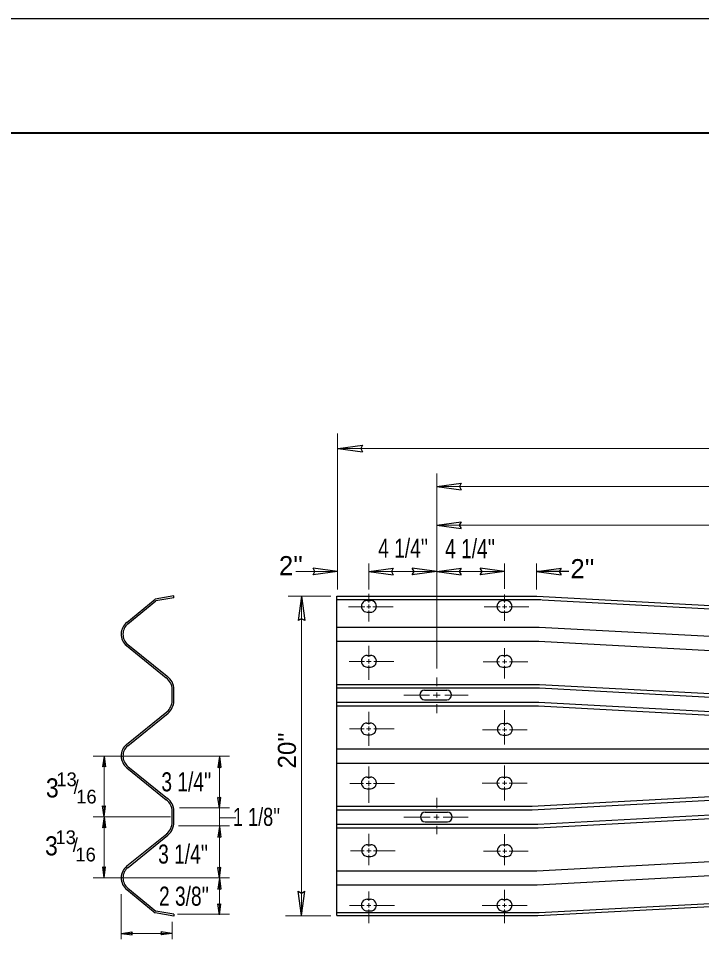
# Model space of a CAD drawing. Extents: x 678 to 1065, y -91 to 199.
# Drawn here: x 790.5 to 835.2, y 79.9 to 140.3 of the extents above; entities that cross this region are included whole.
import ezdxf

# ---------------------------------------------------------------- set-up
doc = ezdxf.new("R2010")
doc.units = 0
doc.header["$LTSCALE"] = 0.5
doc.layers.add('1', color=7, linetype='Continuous', lineweight=25)

msp = doc.modelspace()

# ---------------------------------------------------------------- linework, layer by layer
at = {"layer": '1', "lineweight": 40}
msp.add_line((720.2609, 132.7877), (1045.2738, 132.7877), dxfattribs=at)
at = {"layer": '1', "lineweight": 13}
for p, q in [((811.4169, 102.8815), (811.4169, 113.1059)), ((811.4169, 112.121), (911.8329, 112.121)), ((817.9082, 97.6975), (817.9082, 110.4851)), ((817.9082, 109.621), (905.2922, 109.621)), ((817.9082, 107.0887), (861.6006, 107.0887)), ((813.4614, 102.8807), (813.4614, 104.5783)), ((822.3561, 102.913), (822.3561, 104.5783)), ((824.4489, 102.8807), (824.4489, 104.5783)), ((811.4169, 104.0564), (808.6963, 104.0564)), ((813.4614, 104.0564), (817.9082, 104.0564)), ((817.9082, 104.0564), (822.3561, 104.0564)), ((808.1829, 102.4405), (810.9846, 102.4405)), ((809.0556, 81.514), (809.0556, 102.4442)), ((813.4614, 102.0344), (813.4614, 102.5987)), ((822.3561, 102.0204), (822.3561, 102.5597)), ((812.1328, 101.7547), (813.2097, 101.7547)), ((813.3325, 101.7547), (813.5892, 101.7547)), ((813.4614, 101.6325), (813.4614, 101.9005)), ((813.4614, 100.7762), (813.4614, 101.4985)), ((813.7288, 101.7547), (815.0593, 101.7547)), ((821.0154, 101.7547), (822.0559, 101.7547)), ((822.2122, 101.7547), (822.4915, 101.7547)), ((822.3561, 101.6352), (822.3561, 101.8976)), ((822.3561, 100.8262), (822.3561, 101.5012)), ((822.6534, 101.7547), (823.9416, 101.7547)), ((813.4614, 98.4595), (813.4614, 99.187)), ((822.3561, 98.4372), (822.3561, 99.0382)), ((812.1699, 98.1662), (813.1768, 98.1662)), ((813.3164, 98.1662), (813.6234, 98.1662)), ((813.4614, 98.0294), (813.4614, 98.3254)), ((813.4614, 96.9527), (813.4614, 97.9065)), ((813.7853, 98.1662), (815.0961, 98.1662)), ((820.9412, 98.1415), (822.028, 98.1415)), ((822.2067, 98.1415), (822.4971, 98.1415)), ((822.3561, 98.0237), (822.3561, 98.2919)), ((822.3561, 97.0517), (822.3561, 97.8896)), ((822.6646, 98.1415), (823.8669, 98.1415)), ((817.9082, 96.5463), (817.9082, 97.108)), ((817.9082, 95.8059), (817.9082, 96.1273)), ((815.762, 95.9684), (817.4465, 95.9684)), ((817.6838, 95.9684), (818.1305, 95.9684)), ((818.4376, 95.9684), (819.9774, 95.9684)), ((813.4614, 94.0272), (813.4614, 94.867)), ((817.9082, 94.7875), (817.9082, 95.3728)), ((822.3561, 93.9534), (822.3561, 94.9664)), ((812.2071, 93.7465), (813.1548, 93.7465)), ((813.3223, 93.7465), (813.6014, 93.7465)), ((813.4614, 93.6142), (813.4614, 93.8988)), ((813.7856, 93.7465), (815.1336, 93.7465)), ((820.9041, 93.697), (822.0894, 93.697)), ((822.2178, 93.697), (822.4915, 93.697)), ((822.3561, 93.5847), (822.3561, 93.8361)), ((822.6702, 93.697), (823.8294, 93.697)), ((813.4614, 92.632), (813.4614, 93.4802)), ((822.3561, 92.7314), (822.3561, 93.4617)), ((795.4163, 91.9717), (804.346, 91.9717)), ((803.6817, 88.5489), (803.6817, 91.9393)), ((813.4614, 90.4697), (813.4614, 91.291)), ((822.3561, 90.4783), (822.3561, 91.3409)), ((812.2228, 90.1713), (813.1162, 90.1713)), ((813.3004, 90.1713), (813.6241, 90.1713)), ((813.4614, 89.9951), (813.4614, 90.3469)), ((813.7803, 90.1713), (815.1489, 90.1713)), ((820.8939, 90.1837), (822.0255, 90.1837)), ((822.207, 90.1837), (822.5002, 90.1837)), ((822.3561, 90.0733), (822.3561, 90.3527)), ((822.6537, 90.1837), (823.8201, 90.1837)), ((813.4614, 88.9082), (813.4614, 89.9112)), ((822.3561, 89.0572), (822.3561, 89.9475)), ((817.9082, 88.5504), (817.9082, 89.2368)), ((801.0694, 88.5704), (804.346, 88.5704)), ((795.4163, 87.9857), (800.4931, 87.9857)), ((804.7661, 87.9317), (803.6952, 87.9317)), ((815.762, 87.9734), (817.4747, 87.9734)), ((817.712, 87.9734), (818.075, 87.9734)), ((817.9082, 87.824), (817.9082, 88.1453)), ((818.3402, 87.9734), (819.9774, 87.9734)), ((804.346, 87.3929), (801.0076, 87.3929)), ((817.9082, 86.8612), (817.9082, 87.4049)), ((813.4614, 86.0433), (813.4614, 86.872)), ((822.3561, 86.0498), (822.3561, 86.8612)), ((813.4614, 85.6301), (813.4614, 85.9093)), ((822.3561, 85.6027), (822.3561, 85.8961)), ((812.2727, 85.7639), (813.1667, 85.7639)), ((813.3341, 85.7639), (813.6132, 85.7639)), ((813.4614, 84.8122), (813.4614, 85.4905)), ((813.7806, 85.7639), (815.1988, 85.7639)), ((820.9682, 85.7392), (822.0813, 85.7392)), ((822.2349, 85.7392), (822.5002, 85.7392)), ((822.3561, 84.8122), (822.3561, 85.477)), ((822.6537, 85.7392), (823.8947, 85.7392)), ((795.4163, 83.9917), (804.346, 83.9917)), ((797.2572, 82.9327), (797.2572, 79.9837)), ((813.4614, 82.4894), (813.4614, 83.0977)), ((822.3561, 82.4578), (822.3561, 83.1967)), ((812.2101, 82.1882), (813.1558, 82.1882)), ((813.3343, 82.1882), (813.6022, 82.1882)), ((813.4614, 82.0486), (813.4614, 82.3332)), ((813.7975, 82.1882), (815.1362, 82.1882)), ((820.8939, 82.1762), (822.0677, 82.1762)), ((822.2212, 82.1762), (822.4725, 82.1762)), ((822.3561, 82.0667), (822.3561, 82.3042)), ((822.6261, 82.1762), (823.8201, 82.1762)), ((800.9363, 81.6033), (804.346, 81.6033)), ((813.4614, 81.0115), (813.4614, 81.9202)), ((822.3561, 81.0115), (822.3561, 81.927)), ((800.5936, 81.1169), (800.5936, 79.9837)), ((808.0108, 81.5077), (810.9846, 81.5077)), ((797.2572, 80.3504), (800.5767, 80.3504))]:
    msp.add_line(p, q, dxfattribs=at)
at = {"layer": '1'}
for p, q in [((811.4532, 112.1153), (813.0574, 112.3366)), ((811.4532, 112.1153), (813.0574, 111.8952)), ((817.9126, 109.6202), (819.5168, 109.8415)), ((817.9126, 109.6202), (819.5168, 109.4002)), ((817.9082, 107.0879), (819.5128, 107.3084)), ((817.9082, 107.0879), (819.5128, 106.8674)), ((811.4169, 104.0575), (809.8123, 104.2777)), ((811.4169, 104.0575), (809.8123, 103.837)), ((813.4614, 104.0557), (815.0646, 104.2769)), ((813.4614, 104.0557), (815.0646, 103.8359)), ((817.9081, 104.0564), (816.3038, 104.2766)), ((817.9081, 104.0564), (816.3038, 103.8359)), ((817.9082, 104.0564), (819.5129, 104.2777)), ((817.9082, 104.0564), (819.5129, 103.8367)), ((822.3561, 104.0575), (820.7522, 104.2777)), ((822.3561, 104.0575), (820.7522, 103.837)), ((824.4489, 104.0557), (826.0536, 104.2769)), ((826.5684, 104.0564), (824.4489, 104.0564)), ((824.4489, 104.0557), (826.0536, 103.8359)), ((797.6172, 100.7133), (799.4813, 102.2395)), ((797.6944, 100.6262), (799.5308, 102.13)), ((800.7083, 102.4552), (799.4813, 102.2395)), ((800.7083, 102.337), (799.5308, 102.13)), ((800.7083, 102.337), (800.7083, 102.4552)), ((809.0544, 102.4442), (808.8347, 100.8397)), ((809.0544, 102.4442), (809.2753, 100.8397)), ((811.3678, 102.4442), (824.4489, 102.4442)), ((811.3678, 81.514), (811.3678, 102.4442)), ((824.7793, 102.2073), (811.3678, 102.2073)), ((813.3632, 102.1597), (813.5837, 102.1597)), ((822.2417, 102.1529), (822.4622, 102.1529)), ((824.4714, 102.4442), (898.7514, 98.458)), ((824.8029, 102.2027), (898.7507, 98.2657)), ((813.3557, 101.3932), (813.5796, 101.3932)), ((822.2346, 101.386), (822.4584, 101.386)), ((811.3678, 100.4162), (824.6207, 100.4162)), ((824.6207, 100.4162), (898.7788, 96.4368)), ((797.5992, 99.2043), (800.1904, 97.1028)), ((797.6813, 99.2875), (800.2632, 97.1932)), ((811.3678, 99.4859), (824.6019, 99.4859)), ((824.6019, 99.4859), (898.7286, 95.5083)), ((813.3557, 98.566), (813.5796, 98.566)), ((822.2346, 98.5592), (822.4584, 98.5592)), ((813.3632, 97.7995), (813.5837, 97.7995)), ((822.2417, 97.7927), (822.4622, 97.7927)), ((811.3678, 96.6667), (824.6379, 96.6667)), ((824.6379, 96.6667), (898.7571, 92.6894)), ((800.5936, 95.5867), (800.5936, 96.3427)), ((800.7098, 95.5867), (800.7098, 96.3427)), ((811.3678, 96.4338), (824.6413, 96.4338)), ((817.1132, 96.2867), (818.5731, 96.2867)), ((824.6413, 96.4338), (898.7439, 92.4569)), ((811.3678, 95.4887), (824.5881, 95.4887)), ((817.1132, 95.6587), (818.5731, 95.6587)), ((824.5881, 95.4887), (874.6221, 92.8037)), ((797.6086, 92.7265), (800.2523, 94.8704)), ((811.3678, 95.2567), (824.5832, 95.2567)), ((824.5832, 95.2567), (875.1403, 92.5427)), ((797.6817, 92.6358), (800.3251, 94.7797)), ((813.3347, 94.129), (813.5578, 94.129)), ((822.2575, 94.1055), (822.4813, 94.1055)), ((813.3422, 93.3625), (813.5627, 93.3625)), ((822.265, 93.3387), (822.4858, 93.3387)), ((811.3678, 92.437), (872.0931, 92.437)), ((796.1404, 91.9717), (796.0422, 91.2587)), ((796.1404, 91.9717), (796.2383, 91.2587)), ((803.6821, 91.9393), (803.5842, 91.2264)), ((803.6821, 91.9393), (803.7799, 91.2264)), ((797.6997, 91.2922), (800.2804, 89.1997)), ((811.3678, 91.5067), (872.4009, 91.5067)), ((824.1546, 88.6867), (875.1396, 91.4264)), ((824.5374, 87.5095), (898.7421, 91.498)), ((824.5427, 87.277), (898.7548, 91.2655)), ((797.6266, 91.2022), (800.2073, 89.1093)), ((824.1666, 88.4542), (874.6209, 91.1658)), ((813.3557, 90.5939), (813.5796, 90.5939)), ((822.2346, 90.5867), (822.4584, 90.5867)), ((813.3632, 89.827), (813.5837, 89.827)), ((822.2417, 89.8199), (822.4622, 89.8199)), ((803.6813, 88.5489), (803.5838, 89.2622)), ((803.6813, 88.5489), (803.7799, 89.2622)), ((796.1408, 87.9858), (796.0426, 88.6991)), ((796.1408, 87.9858), (796.2383, 88.6991)), ((800.5917, 87.6299), (800.5917, 88.3577)), ((800.7083, 87.6299), (800.7083, 88.3577)), ((811.3678, 88.6867), (824.1546, 88.6867)), ((811.3678, 88.4542), (824.1666, 88.4542)), ((817.1537, 88.2914), (818.6132, 88.2914)), ((824.4613, 84.457), (898.7274, 88.4485)), ((796.1408, 87.9857), (796.0426, 87.2725)), ((796.1408, 87.9857), (796.2387, 87.2725)), ((817.1537, 87.6637), (818.6132, 87.6637)), ((803.6821, 87.3606), (803.5842, 86.6481)), ((803.6821, 87.3606), (803.7799, 86.6481)), ((811.3678, 87.5095), (824.5374, 87.5095)), ((811.3678, 87.277), (824.5427, 87.277)), ((824.4804, 83.5267), (898.7769, 87.52)), ((797.6348, 84.7675), (800.2336, 86.8747)), ((797.7079, 84.6764), (800.3067, 86.7843)), ((813.3774, 86.1632), (813.6009, 86.1632)), ((822.2563, 86.1562), (822.4798, 86.1562)), ((813.3849, 85.3967), (813.6054, 85.3967)), ((822.2634, 85.3897), (822.4847, 85.3897)), ((824.5206, 81.514), (898.7488, 85.5037)), ((824.6079, 81.7127), (898.7507, 85.6979)), ((796.1412, 83.9917), (796.0429, 84.7052)), ((796.1412, 83.9917), (796.2387, 84.7052)), ((803.6817, 83.9593), (803.5842, 84.6729)), ((803.6817, 83.9593), (803.7803, 84.6729)), ((811.3678, 84.457), (824.4613, 84.457)), ((803.6817, 83.9593), (803.5838, 83.2468)), ((803.6817, 83.9593), (803.7795, 83.2468)), ((811.3678, 83.5267), (824.4804, 83.5267)), ((797.6266, 83.2229), (799.4813, 81.7045)), ((797.7001, 83.3125), (799.5308, 81.8137)), ((809.0563, 81.514), (808.8354, 83.1183)), ((809.0563, 81.514), (809.2764, 83.1183)), ((803.6821, 81.5709), (803.5842, 82.2842)), ((803.6821, 81.5709), (803.7799, 82.2842)), ((813.3557, 82.5899), (813.5796, 82.5899)), ((822.2346, 82.5828), (822.4584, 82.5828)), ((800.7083, 81.4867), (799.4813, 81.7045)), ((800.7083, 81.6052), (799.5308, 81.8137)), ((800.7083, 81.6052), (800.7083, 81.4867)), ((811.3678, 81.7127), (824.6079, 81.7127)), ((813.3632, 81.8234), (813.5837, 81.8234)), ((822.2417, 81.8162), (822.4622, 81.8162)), ((811.3678, 81.514), (824.5206, 81.514)), ((797.2572, 80.35), (797.9704, 80.4479)), ((797.2572, 80.35), (797.9704, 80.2525)), ((800.5767, 80.3507), (799.8634, 80.4483)), ((800.5767, 80.3507), (799.8634, 80.2525))]:
    msp.add_line(p, q, dxfattribs=at)
for points in [[(705.2604, -79.7209), (705.2604, 140.2877), (1050.2743, 140.2877)], [(813.0574, 112.3366), (812.9329, 112.1135), (813.0574, 111.8952)], [(819.5168, 109.8415), (819.3923, 109.6184), (819.5168, 109.4002)], [(819.5128, 107.3084), (819.3883, 107.0853), (819.5128, 106.8674)], [(809.8123, 103.837), (809.9372, 104.0605), (809.8123, 104.2777)], [(815.0646, 104.2769), (814.9404, 104.0537), (815.0646, 103.8359)], [(816.3038, 103.8359), (816.4287, 104.0594), (816.3038, 104.2766)], [(819.5129, 104.2777), (819.3884, 104.0545), (819.5129, 103.8367)], [(820.7522, 103.837), (820.8759, 104.0605), (820.7522, 104.2777)], [(826.0536, 104.2769), (825.9287, 104.0537), (826.0536, 103.8359)], [(809.2753, 100.8397), (809.0522, 100.9645), (808.8347, 100.8397)], [(796.2383, 91.2587), (796.1389, 91.3139), (796.0422, 91.2587)], [(803.5842, 91.2264), (803.6828, 91.2816), (803.7799, 91.2264)], [(803.7799, 89.2622), (803.6806, 89.2071), (803.5838, 89.2622)], [(796.0426, 88.6991), (796.1416, 88.6432), (796.2383, 88.6991)], [(796.2387, 87.2725), (796.1393, 87.328), (796.0426, 87.2725)], [(803.5842, 86.6481), (803.6828, 86.7032), (803.7799, 86.6481)], [(796.0429, 84.7052), (796.1419, 84.6497), (796.2387, 84.7052)], [(803.7803, 84.6729), (803.6809, 84.6174), (803.5842, 84.6729)], [(803.5838, 83.2468), (803.6824, 83.3023), (803.7795, 83.2468)], [(808.8354, 83.1183), (809.0586, 82.9937), (809.2764, 83.1183)], [(803.5842, 82.2842), (803.6828, 82.2287), (803.7799, 82.2842)], [(797.9704, 80.4479), (797.9149, 80.3492), (797.9704, 80.2525)], [(799.8634, 80.2525), (799.9197, 80.3515), (799.8634, 80.4483)]]:
    msp.add_lwpolyline(points, dxfattribs=at)
at = {"layer": '1', "lineweight": 13}
for points in [[(796.1408, 83.9917), (796.1408, 87.9857), (796.1408, 91.9717)], [(803.6817, 81.5709), (803.6817, 83.9593), (803.6817, 88.5381)]]:
    msp.add_lwpolyline(points, dxfattribs=at)
at = {"layer": '1'}
for centre, radius, start, end in [((813.3589, 101.7767), 0.3828, 89.39311, 270.08389), ((813.5794, 101.7767), 0.3828, 268.21936, 89.39311), ((822.2375, 101.7697), 0.3828, 89.39311, 270.08389), ((822.458, 101.7697), 0.3828, 268.21936, 89.39311), ((798.2355, 99.9511), 0.9811, 128.30778, 229.56757), ((798.2355, 99.9511), 0.8648, 128.70877, 230.14057), ((813.3589, 98.1823), 0.3828, 89.91611, 270.60689), ((813.5794, 98.1823), 0.3828, 270.60689, 91.78064), ((822.2375, 98.1753), 0.3828, 89.91611, 270.60689), ((822.458, 98.1753), 0.3828, 270.60689, 91.78064), ((799.6127, 96.3093), 0.9811, 1.87136, 53.92183), ((799.6127, 96.3093), 1.0974, 1.87136, 53.92183), ((799.6127, 95.6144), 0.9811, 310.67495, 358.12864), ((799.6127, 95.6144), 1.0974, 310.67495, 358.12864), ((813.3375, 93.7451), 0.3828, 89.91611, 270.60689), ((813.558, 93.7451), 0.3828, 270.60689, 91.78064), ((822.2608, 93.7213), 0.3828, 89.91611, 270.60689), ((822.4812, 93.7213), 0.3828, 270.60689, 91.78064), ((798.2355, 91.9715), 0.9811, 129.99291, 231.61976), ((798.2355, 91.9715), 0.8648, 129.99291, 231.61976), ((813.3589, 90.2097), 0.3828, 89.91611, 270.60689), ((813.5794, 90.2097), 0.3828, 270.60689, 91.78064), ((822.2375, 90.2027), 0.3828, 89.91611, 270.60689), ((822.458, 90.2027), 0.3828, 270.60689, 91.78064), ((799.6127, 88.3285), 0.9811, 1.87136, 52.6999), ((799.6127, 88.3285), 1.0974, 1.87136, 52.6999), ((799.6106, 87.6337), 0.9811, 309.2719, 359.75876), ((799.6106, 87.6337), 1.0974, 309.2719, 359.75876), ((813.3807, 85.7795), 0.3828, 89.91611, 270.60689), ((813.6012, 85.7795), 0.3828, 270.60689, 91.78064), ((822.2594, 85.7725), 0.3828, 89.91611, 270.60689), ((822.4798, 85.7725), 0.3828, 270.60689, 91.78064), ((798.2355, 83.9918), 0.9811, 127.75177, 231.70227), ((798.2355, 83.9918), 0.8648, 127.75177, 231.70227), ((813.3589, 82.206), 0.3828, 89.91611, 270.60689), ((813.5794, 82.206), 0.3828, 270.60689, 91.78064), ((822.2375, 82.199), 0.3828, 89.91611, 270.60689), ((822.458, 82.199), 0.3828, 270.60689, 91.78064)]:
    msp.add_arc(centre, radius, start, end, dxfattribs=at)
for centre, major_axis in [((817.1131, 95.9725), (-0.314, 0)), ((818.5723, 95.9725), (0.314, 0)), ((817.1531, 87.9776), (-0.314, 0)), ((818.6123, 87.9776), (0.314, 0))]:
    msp.add_ellipse(centre, major_axis=major_axis, ratio=0.999978, start_param=4.712389, end_param=7.8539816, dxfattribs=at)

# ---------------------------------------------------------------- texts
for s, height, width, p in [("4 1/4''", 1.25, 0.75, (814.079, 104.9567)), ("4 1/4''", 1.25, 0.75, (818.4596, 104.9283)), ("3 1/4''", 1.25, 0.75, (799.8871, 89.6557)), ('3', 1.25, 0.9, (792.3274, 89.2589)), ("1 1/8''", 1.181, 0.75, (804.5734, 87.3952)), ('3', 1.25, 0.9, (792.2708, 85.4632)), ("3 1/4''", 1.25, 0.75, (799.6744, 84.9255)), ("2 3/8''", 1.25, 0.75, (799.733, 82.1658))]:
    msp.add_text(s, height=height, dxfattribs=dict(at, width=width)).set_placement(p)
for s, height, p in [("2''", 1.25, (807.5829, 103.8182)), ("2''", 1.25, (826.6693, 103.6214)), ('13', 0.9, (793.0077, 89.9954)), ('/', 0.9, (794.1409, 89.4857)), ('16', 0.9, (794.3108, 88.8629)), ('13', 0.9, (792.9511, 86.1997)), ('/', 0.9, (794.0843, 85.69)), ('16', 0.9, (794.2542, 85.0672))]:
    msp.add_text(s, height=height, dxfattribs=at).set_placement(p)
msp.add_text("20''", height=1.181, rotation=90, dxfattribs=at).set_placement((808.6944, 91.1552))

doc.saveas('drawing.dxf')
